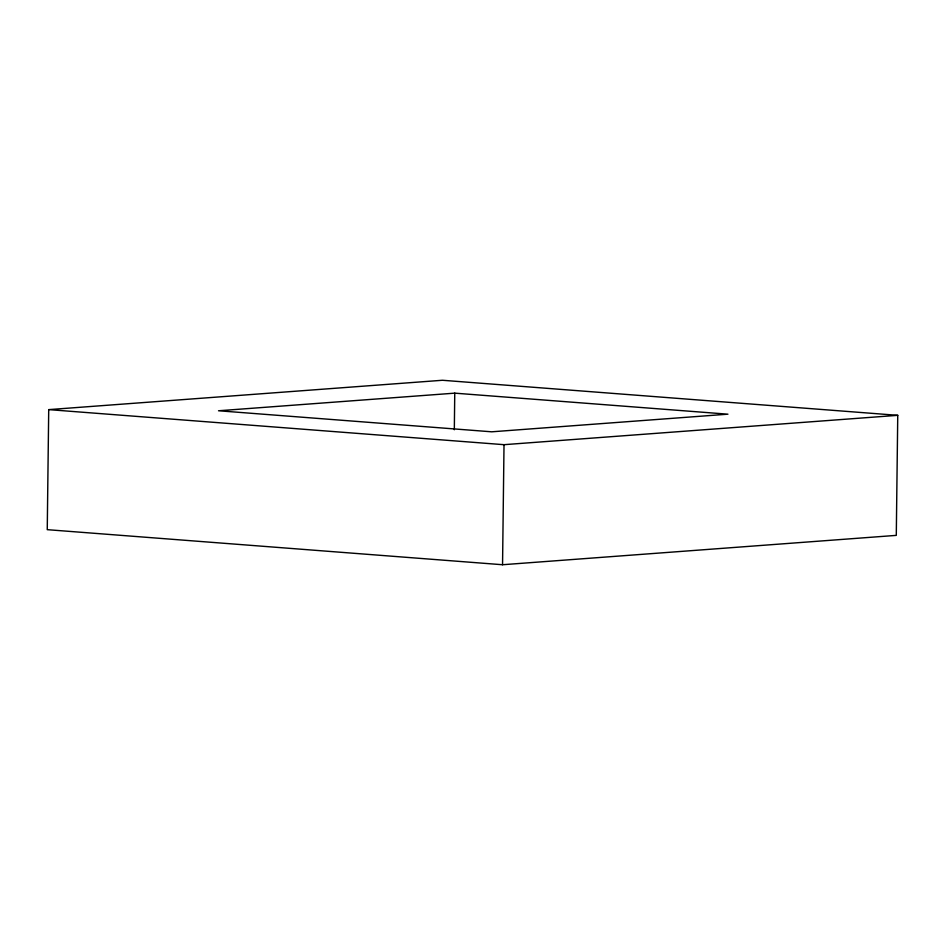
<?xml version="1.0" encoding="UTF-8"?>
<svg xmlns="http://www.w3.org/2000/svg" width="945" height="945" viewBox="0 0 945 945"><rect width="100%" height="100%" fill="white"/><g stroke="black" fill="none" stroke-linecap="round" stroke-linejoin="round"><path stroke-width="1.42" d="M48.715 409.622L47.25 529.672L502.551 564.732L896.285 535.378L897.75 415.327L442.449 380.268L48.715 409.622L504.016 444.682L897.75 415.327M454.321 429.751L454.758 393.155L727.945 414.182L491.707 431.806L218.519 410.768L454.758 393.155M502.551 564.732L504.016 444.682"/></g></svg>
